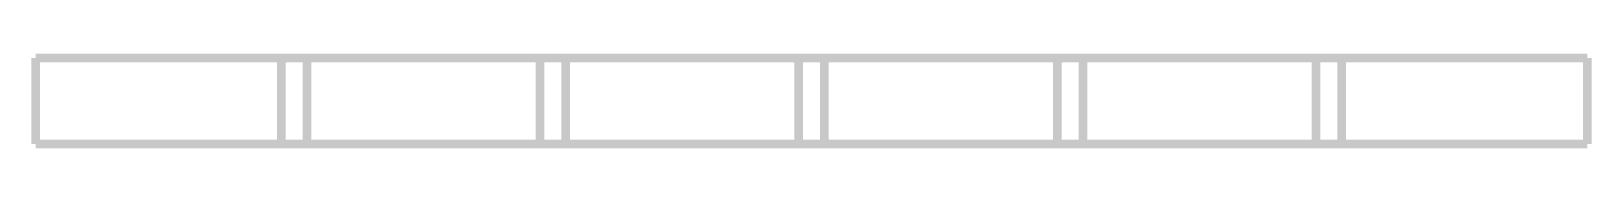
# Model space of a CAD drawing. Header units: millimetres. Extents: x -0.1 to 18.1, y -0.1 to 1.1.
import ezdxf

# ---------------------------------------------------------------- set-up
doc = ezdxf.new("R2010")
doc.units = ezdxf.units.MM

msp = doc.modelspace()

# ---------------------------------------------------------------- linework, layer by layer
at = {"color": 7, "const_width": 0.1}
for points in [[(0, 0), (0, 1)], [(18, 1), (0, 1)], [(2.85, 1), (2.85, 0)], [(3.15, 0), (3.15, 1)], [(5.85, 1), (5.85, 0)], [(6.15, 0), (6.15, 1)], [(8.85, 1), (8.85, 0)], [(9.15, 0), (9.15, 1)], [(11.85, 1), (11.85, 0)], [(12.15, 0), (12.15, 1)], [(14.85, 1), (14.85, 0)], [(15.15, 0), (15.15, 1)], [(18, 1), (18, 0)], [(18, 0), (0, 0)]]:
    msp.add_lwpolyline(points, dxfattribs=at)

doc.saveas('drawing.dxf')
